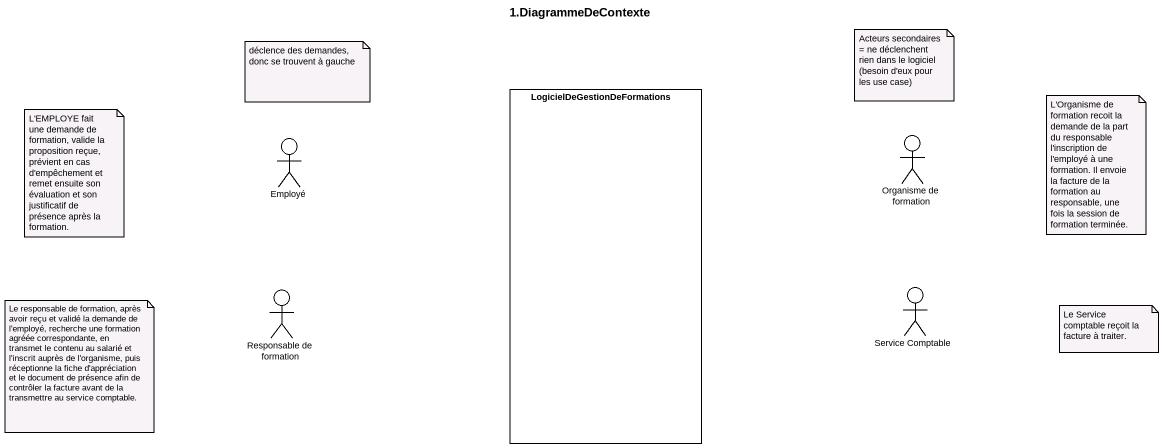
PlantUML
@startuml
title 1.DiagrammeDeContexte
rectangle "LogicielDeGestionDeFormations" as LogicielDeGestionDeFormation
actor Employé
actor "Organisme de formation" as Organisme_de_formation
actor "Responsable de formation" as Responsable_de_formation
actor "Service Comptable" as Service_Comptable
note as N1
  déclence des demandes,
  donc se trouvent à gauche
end note
note as N2
  Acteurs secondaires
  ~= ne déclenchent rien dans le logiciel
  (besoin d'eux pour les use case)
end note
note as N3
  L'EMPLOYE fait une demande de formation, valide la proposition reçue, prévient en cas d'empêchement et remet ensuite son évaluation et son justificatif de présence après la formation.
end note
note as N4
  L'Organisme de formation recoit la demande de la part du responsable l'inscription de l'employé à une formation. Il envoie la facture de la formation au responsable, une fois la session de formation terminée.
end note
note as N5
  Le responsable de formation, après avoir reçu et validé la demande de l'employé, recherche une formation agréée correspondante, en transmet le contenu au salarié et l'inscrit auprès de l'organisme, puis réceptionne la fiche d'appréciation et le document de présence afin de contrôler la facture avant de la transmettre au service comptable.
end note
note as N6
  Le Service comptable reçoit la facture à traiter.
end note
@enduml
